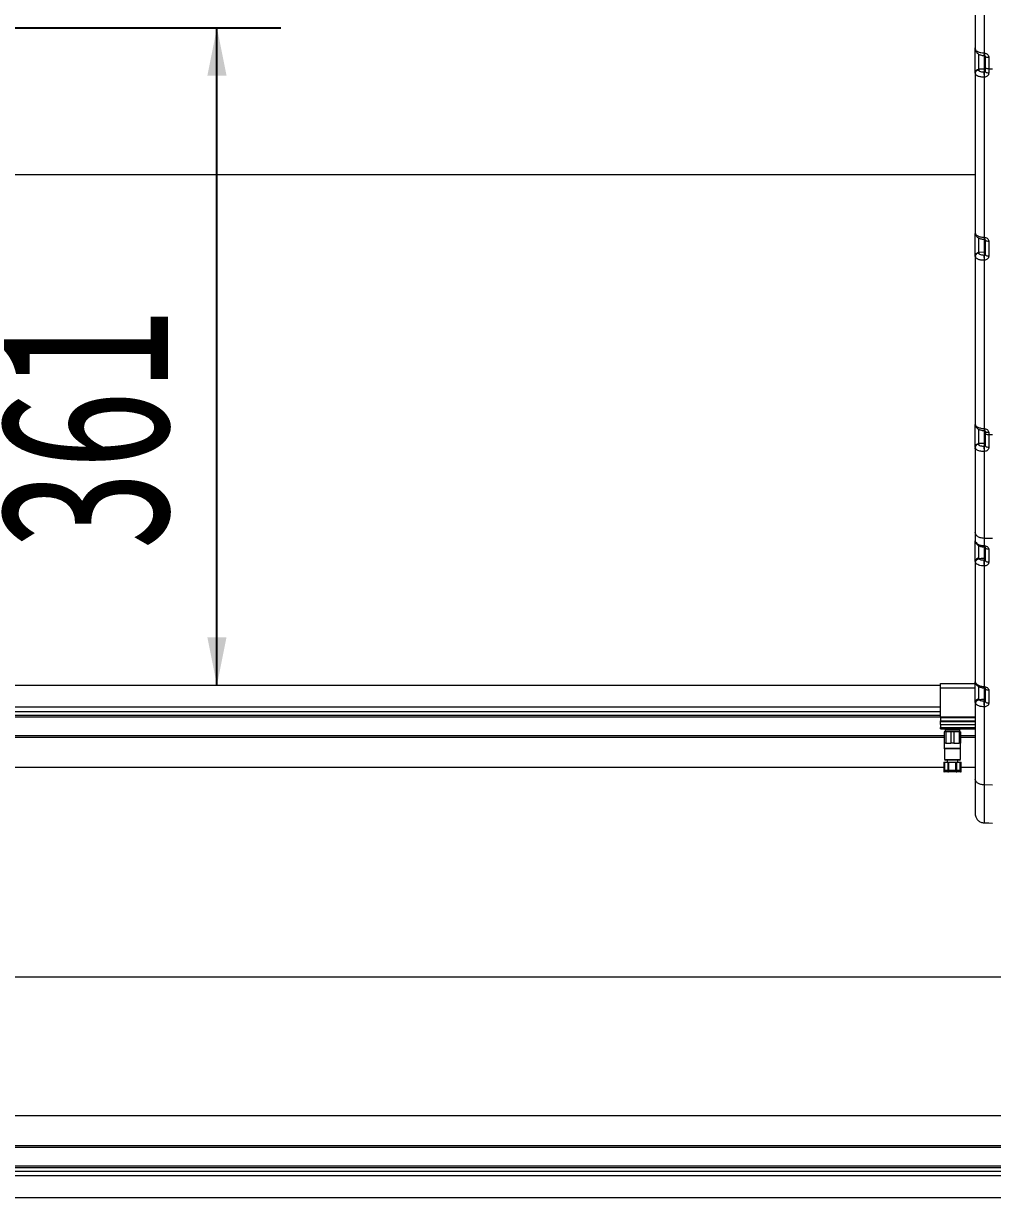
# Model space of a CAD drawing. Header units: millimetres. Extents: x 169 to 14583, y -399 to 10804.
# Drawn here: x 8645 to 9176, y 5230 to 5874 of the extents above; entities that cross this region are included whole.
import ezdxf

# ---------------------------------------------------------------- set-up
doc = ezdxf.new("R2010")
doc.units = ezdxf.units.MM
doc.header["$LTSCALE"] = 35
doc.layers.add('1', color=70, linetype='Continuous')
doc.styles.add('SLDTEXTSTYLE2', font='TXT', dxfattribs={"width": 0.7})
doc.dimstyles.new('SLDDIMSTYLE5', dxfattribs={"dimtxt": 105.988363, "dimasz": 26.25, "dimexe": 0, "dimexo": 0.0625, "dimgap": 26.497091, "dimtad": 1, "dimdec": 0, "dimrnd": 1e-09, "dimzin": 12, "dimdsep": 46, "dimtxsty": 'SLDTEXTSTYLE2', "dimsah": 1, "dimcen": 0.09, "dimadec": 0, "dimazin": 3, "dimtfac": 1, "dimtdec": 3, "dimtofl": 0, "dimtmove": 0, "dimatfit": 3, "dimfxl": 0, "dimfrac": 2, "dimtolj": 1, "dimtzin": 12, "dimarcsym": 0})

# ---------------------------------------------------------------- blocks, each defined once
blk = doc.blocks.new('_D_39')
at = {"layer": '1'}
for p, q in [((10336.28, 5511.02), (11734.62, 5511.02)), ((11699.62, 5511.02), (11699.62, 5088.12)), ((8051.64, 5088.12), (11734.62, 5088.12)), ((11699.62, 5088.12), (11699.62, 4698.41))]:
    blk.add_line(p, q, dxfattribs=at)
for points in [[(11699.62, 5511.02), (11694.37, 5484.77), (11704.87, 5484.77)], [(11699.62, 5088.12), (11704.87, 5114.37), (11694.37, 5114.37)]]:
    blk.add_solid(points, dxfattribs=at)
at = {"layer": '1', "insert": (11580.25, 4698.41), "char_height": 92.604, "attachment_point": 1, "rotation": 90, "style": 'SLDTEXTSTYLE2'}
blk.add_mtext('423', dxfattribs=at)
blk = doc.blocks.new('_D_41')
at = {"layer": '1'}
for p, q in [((8111.28, 5871.52), (8786.07, 5871.52)), ((8751.07, 5511.02), (8751.07, 5871.52))]:
    blk.add_line(p, q, dxfattribs=at)
for points in [[(8751.07, 5871.52), (8745.82, 5845.27), (8756.32, 5845.27)], [(8751.07, 5511.02), (8756.32, 5537.27), (8745.82, 5537.27)]]:
    blk.add_solid(points, dxfattribs=at)
at = {"layer": '1', "insert": (8631.7, 5585.03), "char_height": 92.604, "attachment_point": 1, "rotation": 90, "style": 'SLDTEXTSTYLE2'}
blk.add_mtext('361', dxfattribs=at)

msp = doc.modelspace()

# ---------------------------------------------------------------- linework, layer by layer
at = {"color": 7, "linetype": 'Continuous', "lineweight": 18}
for p, q in [((9171.762, 5856.262), (9171.973, 5856.248)), ((9166.967, 5846.532), (9166.967, 5846.923)), ((9166.967, 5846.532), (9166.967, 5758.953)), ((9166.989, 5846.796), (9167.038, 5846.329)), ((9171.993, 5848.852), (9168.862, 5848.705)), ((9168.862, 5848.705), (9168.862, 5848.314)), ((9172.467, 5850.387), (9172.467, 5849.297)), ((9176.454, 5848.851), (9174.415, 5848.875)), ((9172.046, 5844.421), (9171.836, 5844.414)), ((9171.836, 5844.414), (9171.836, 5756.562)), ((8166.279, 5791.018), (9166.967, 5791.018)), ((9171.836, 5756.562), (9172.046, 5756.55)), ((9171.772, 5755.467), (9171.981, 5755.455)), ((9172.538, 5755.009), (9172.467, 5755.195)), ((9166.967, 5746.126), (9166.967, 5746.517)), ((9166.967, 5746.126), (9166.967, 5654.085)), ((9166.989, 5746.391), (9167.038, 5745.923)), ((9171.993, 5748.446), (9168.862, 5748.3)), ((9168.862, 5748.3), (9168.862, 5747.908)), ((9172.046, 5744.015), (9171.836, 5744.008)), ((9171.836, 5744.008), (9171.836, 5651.694)), ((9171.772, 5650.599), (9171.981, 5650.587)), ((9171.836, 5651.694), (9172.046, 5651.681)), ((9172.538, 5650.141), (9172.467, 5650.327)), ((9172.467, 5650.327), (9172.467, 5649.106)), ((9174.415, 5649.425), (9174.415, 5648.204)), ((9176.454, 5648.18), (9174.415, 5648.204)), ((9166.967, 5641.339), (9166.967, 5641.649)), ((9166.967, 5640.678), (9166.967, 5640.892)), ((9166.985, 5641.576), (9167.033, 5641.166)), ((9171.993, 5643.578), (9168.862, 5643.431)), ((9168.862, 5643.431), (9168.862, 5643.122)), ((9172.467, 5643.266), (9172.467, 5643)), ((9166.967, 5594.698), (9166.967, 5590.251)), ((9176.454, 5591.42), (9171.836, 5591.498)), ((9171.836, 5591.498), (9171.836, 5587.462)), ((9171.782, 5586.745), (9171.992, 5586.734)), ((9171.836, 5587.462), (9172.046, 5587.451)), ((9167.143, 5578.224), (9166.967, 5578.956)), ((9166.967, 5578.956), (9166.967, 5512.992)), ((9166.989, 5579.067), (9166.99, 5578.861)), ((9172.046, 5576.379), (9171.836, 5576.373)), ((9171.836, 5576.373), (9171.836, 5510.203)), ((9147.967, 5511.977), (9166.967, 5511.977)), ((9147.967, 5509.546), (9147.967, 5511.977)), ((8256.279, 5511.018), (9147.967, 5511.018)), ((9147.967, 5509.546), (9166.967, 5509.546)), ((9147.967, 5493.592), (9147.967, 5509.546)), ((9171.782, 5509.486), (9171.992, 5509.475)), ((9171.836, 5510.203), (9172.046, 5510.192)), ((8256.279, 5499.018), (9147.967, 5499.018)), ((9167.203, 5500.858), (9166.967, 5501.708)), ((9166.967, 5501.708), (9166.967, 5459.483)), ((9166.989, 5501.819), (9166.993, 5501.613)), ((9172.046, 5499.12), (9171.836, 5499.114)), ((9171.836, 5499.114), (9171.836, 5456.283)), ((8256.279, 5496.518), (9147.967, 5496.518)), ((8256.279, 5494.518), (9147.967, 5494.518)), ((8256.279, 5493.668), (9147.967, 5493.668)), ((9147.967, 5493.592), (9166.967, 5493.592)), ((9147.967, 5493.219), (9147.967, 5493.592)), ((9147.967, 5493.219), (9166.967, 5493.219)), ((9147.967, 5493.219), (9147.967, 5491.513)), ((9147.967, 5491.513), (9166.967, 5491.513)), ((9147.967, 5491.098), (9147.967, 5491.513)), ((9147.967, 5491.098), (9166.967, 5491.098)), ((9147.967, 5489.472), (9147.967, 5491.098)), ((9147.967, 5489.472), (9166.967, 5489.472)), ((9147.967, 5489.472), (9147.967, 5487.766)), ((9147.967, 5487.766), (9166.967, 5487.766)), ((9147.967, 5487.35), (9147.967, 5487.766)), ((9147.967, 5487.35), (9166.967, 5487.35)), ((9147.967, 5486.977), (9147.967, 5487.35)), ((9147.967, 5486.977), (9166.967, 5486.977)), ((9150.477, 5486.427), (9150.477, 5485.427)), ((9150.477, 5486.427), (9154.467, 5486.427)), ((9150.967, 5486.977), (9150.967, 5486.427)), ((9154.467, 5486.427), (9158.457, 5486.427)), ((9157.967, 5486.427), (9157.967, 5486.977)), ((9158.457, 5485.427), (9158.457, 5486.427)), ((8256.279, 5483.368), (9149.967, 5483.368)), ((8256.279, 5482.518), (9149.967, 5482.518)), ((9149.967, 5485.427), (9149.967, 5479.127)), ((9150.771, 5485.427), (9149.967, 5485.427)), ((9149.967, 5479.127), (9149.967, 5476.327)), ((9150.771, 5479.127), (9149.967, 5479.127)), ((9150.771, 5485.427), (9150.771, 5479.127)), ((9153.664, 5485.427), (9150.771, 5485.427)), ((9150.771, 5479.127), (9152.217, 5479.127)), ((9152.217, 5479.127), (9153.664, 5479.127)), ((9153.664, 5485.427), (9153.664, 5479.127)), ((9155.271, 5485.427), (9153.664, 5485.427)), ((9155.271, 5479.127), (9153.664, 5479.127)), ((9155.271, 5485.427), (9155.271, 5479.127)), ((9158.164, 5485.427), (9155.271, 5485.427)), ((9155.271, 5479.127), (9156.717, 5479.127)), ((9156.717, 5479.127), (9158.164, 5479.127)), ((9158.164, 5485.427), (9158.164, 5479.127)), ((9158.967, 5485.427), (9158.164, 5485.427)), ((9158.967, 5479.127), (9158.164, 5479.127)), ((9158.967, 5485.427), (9158.967, 5479.127)), ((9158.967, 5483.368), (9166.967, 5483.368)), ((9158.967, 5482.518), (9166.967, 5482.518)), ((9158.967, 5476.327), (9158.967, 5479.127)), ((9149.967, 5476.327), (9150.167, 5476.127)), ((9158.967, 5476.327), (9149.967, 5476.327)), ((9150.067, 5476.127), (9150.067, 5470.274)), ((9158.867, 5476.127), (9150.067, 5476.127)), ((9158.767, 5476.127), (9158.967, 5476.327)), ((9158.867, 5470.274), (9158.867, 5476.127)), ((9149.767, 5468.827), (9149.767, 5463.427)), ((9149.767, 5468.827), (9149.972, 5468.827)), ((9149.972, 5464.427), (9149.972, 5468.827)), ((9149.972, 5468.827), (9150.222, 5468.827)), ((9150.067, 5470.274), (9150.667, 5469.927)), ((9150.067, 5470.274), (9158.867, 5470.274)), ((9150.222, 5464.427), (9150.222, 5468.827)), ((9150.222, 5468.827), (9152.017, 5468.827)), ((9158.267, 5469.927), (9150.667, 5469.927)), ((9151.517, 5469.927), (9151.517, 5468.827)), ((9152.017, 5468.827), (9152.017, 5463.427)), ((9152.017, 5468.827), (9152.393, 5468.827)), ((9152.393, 5464.427), (9152.393, 5468.827)), ((9152.393, 5468.827), (9152.518, 5468.827)), ((9152.518, 5464.427), (9152.518, 5468.827)), ((9152.518, 5468.827), (9156.417, 5468.827)), ((9156.417, 5464.427), (9156.417, 5468.827)), ((9156.417, 5468.827), (9156.542, 5468.827)), ((9156.542, 5464.427), (9156.542, 5468.827)), ((9156.542, 5468.827), (9156.917, 5468.827)), ((9156.917, 5463.427), (9156.917, 5468.827)), ((9156.917, 5468.827), (9158.712, 5468.827)), ((9157.417, 5468.827), (9157.417, 5469.927)), ((9158.267, 5469.927), (9158.867, 5470.274)), ((9158.712, 5464.427), (9158.712, 5468.827)), ((9158.712, 5468.827), (9158.963, 5468.827)), ((9158.963, 5464.427), (9158.963, 5468.827)), ((9158.963, 5468.827), (9159.167, 5468.827)), ((9159.167, 5463.427), (9159.167, 5468.827)), ((8256.279, 5466.018), (9149.767, 5466.018)), ((9149.767, 5463.427), (9149.972, 5463.427)), ((9149.972, 5463.427), (9149.972, 5464.427)), ((9149.972, 5464.427), (9152.046, 5464.427)), ((9152.046, 5463.427), (9149.972, 5463.427)), ((9152.017, 5463.427), (9152.393, 5463.427)), ((9152.393, 5463.427), (9152.393, 5464.427)), ((9152.393, 5464.427), (9156.542, 5464.427)), ((9156.542, 5463.427), (9152.393, 5463.427)), ((9156.542, 5463.427), (9156.542, 5464.427)), ((9156.542, 5463.427), (9156.917, 5463.427)), ((9156.888, 5464.427), (9158.963, 5464.427)), ((9158.963, 5463.427), (9156.888, 5463.427)), ((9158.963, 5463.427), (9158.963, 5464.427)), ((9158.963, 5463.427), (9159.167, 5463.427)), ((9159.167, 5466.018), (9166.967, 5466.018)), ((9176.454, 5456.205), (9171.836, 5456.283)), ((9171.836, 5435.507), (9171.813, 5435.557)), ((9171.832, 5435.505), (9172.043, 5435.499)), ((9174.305, 5435.404), (9174.415, 5435.401)), ((9174.305, 5435.402), (9176.454, 5435.345)), ((8391.279, 5351.018), (9461.279, 5351.018)), ((8256.279, 5275.018), (9461.279, 5275.018)), ((8256.279, 5258.518), (9461.279, 5258.518)), ((8256.279, 5257.668), (9461.279, 5257.668)), ((8254.483, 5247.368), (9461.279, 5247.368)), ((8109.404, 5242.018), (9461.279, 5242.018)), ((8109.881, 5244.518), (9461.279, 5244.518)), ((8253.011, 5246.518), (9461.279, 5246.518)), ((8107.115, 5230.018), (9461.279, 5230.018))]:
    msp.add_line(p, q, dxfattribs=at)
at = {"color": 7, "linetype": 'Continuous', "lineweight": 18, "flags": 128}
for points in [[(9171.836, 5857.709), (9171.954, 5857.701), (9172.046, 5857.695)], [(9171.993, 5847.105), (9171.876, 5847.101), (9171.784, 5847.098)], [(9171.993, 5847.105), (9171.993, 5848.083), (9171.993, 5848.852)], [(9172.467, 5849.777), (9172.467, 5848.515), (9172.467, 5847.523)], [(9174.415, 5848.875), (9174.415, 5847.613), (9174.415, 5846.621)], [(9172.467, 5755.195), (9172.467, 5750.672), (9172.467, 5747.117)], [(9174.415, 5754.293), (9174.415, 5749.77), (9174.415, 5746.215)], [(9171.993, 5746.7), (9171.876, 5746.695), (9171.784, 5746.692)], [(9171.993, 5746.7), (9171.993, 5747.678), (9171.993, 5748.446)], [(9171.993, 5641.91), (9171.876, 5641.906), (9171.784, 5641.903)], [(9171.993, 5641.91), (9171.993, 5642.844), (9171.993, 5643.578)], [(9172.046, 5639.165), (9171.928, 5639.161), (9171.836, 5639.158)], [(9172.467, 5586.593), (9172.467, 5582.738), (9172.467, 5579.599)], [(9174.415, 5585.454), (9174.415, 5581.458), (9174.415, 5578.319)], [(9171.993, 5580.484), (9170.299, 5580.405), (9168.968, 5580.343)], [(9171.993, 5579.442), (9171.876, 5579.438), (9171.784, 5579.436)], [(9171.993, 5579.442), (9171.993, 5580.025), (9171.993, 5580.484)], [(9172.467, 5509.333), (9172.467, 5505.479), (9172.467, 5502.339)], [(9174.415, 5508.195), (9174.415, 5504.199), (9174.415, 5501.059)], [(9171.993, 5503.168), (9170.319, 5503.09), (9169.004, 5503.028)], [(9171.993, 5502.182), (9171.876, 5502.179), (9171.784, 5502.176)], [(9171.993, 5502.182), (9171.993, 5502.734), (9171.993, 5503.168)], [(9171.836, 5435.507), (9171.954, 5435.503), (9172.046, 5435.501)]]:
    msp.add_lwpolyline(points, dxfattribs=at)
at = {"color": 7, "linetype": 'Continuous', "lineweight": 18}
for points, knots in [([(9166.967, 5911.442), (9166.967, 5910.838), (9166.967, 5909.629), (9166.967, 5907.391), (9166.967, 5904.967), (9166.967, 5902.743), (9166.967, 5900.89), (9166.967, 5899.254), (9166.967, 5897.284), (9166.967, 5895.278), (9166.967, 5893.308), (9166.967, 5891.548), (9166.967, 5889.184), (9166.967, 5886.177), (9166.967, 5882.401), (9166.967, 5878.649), (9166.967, 5875.48), (9166.967, 5872.973), (9166.967, 5870.841), (9166.967, 5868.373), (9166.967, 5865.971), (9166.967, 5863.706), (9166.967, 5861.747), (9166.967, 5860.446), (9166.967, 5859.787)], [0, 0, 0, 0, 0.0624932, 0.1249773, 0.1929489, 0.249975, 0.2812256, 0.3160515, 0.3544545, 0.4022641, 0.4342127, 0.4666777, 0.5, 0.5624932, 0.6249773, 0.6929489, 0.749975, 0.7812256, 0.8160515, 0.8544545, 0.9022641, 0.9342127, 0.966678, 1, 1, 1, 1]), ([(9171.836, 5915.903), (9171.836, 5914.641), (9171.836, 5912.116), (9171.836, 5907.073), (9171.836, 5901.254), (9171.836, 5894.701), (9171.836, 5887.641), (9171.836, 5880.241), (9171.836, 5872.689), (9171.836, 5865.084), (9171.836, 5860.167), (9171.836, 5857.709)], [0, 0, 0, 0, 0.1119983, 0.2239965, 0.3359948, 0.4479931, 0.5599913, 0.6699935, 0.7799957, 0.8899978, 1, 1, 1, 1]), ([(9166.967, 5846.923), (9166.967, 5847.441), (9166.967, 5848.478), (9166.967, 5851.027), (9166.967, 5853.854), (9166.967, 5856.63), (9166.967, 5858.871), (9166.967, 5860.308), (9166.967, 5860.404), (9166.967, 5860.447)], [0, 0, 0, 0, 0.1463215, 0.2926238, 0.4389318, 0.5852476, 0.7315622, 0.8778702, 1, 1, 1, 1]), ([(9166.967, 5859.787), (9166.967, 5859.778), (9166.967, 5859.76), (9166.968, 5859.743), (9166.969, 5859.736)], [0, 0, 0, 0, 0.5599936, 1, 1, 1, 1]), ([(9166.969, 5859.736), (9167.011, 5859.576), (9167.087, 5859.283), (9167.579, 5858.816), (9168.475, 5858.314), (9169.972, 5857.867), (9171.23, 5857.76), (9171.836, 5857.709)], [0, 0, 0, 0, 0.1661161, 0.30551633, 0.50329761, 0.76077139, 1, 1, 1, 1]), ([(9166.978, 5859.556), (9167.077, 5859.14), (9167.281, 5858.279), (9168.372, 5857.247), (9169.656, 5856.645), (9170.837, 5856.35), (9171.453, 5856.291), (9171.762, 5856.262)], [0, 0, 0, 0, 0.2320309, 0.4792593, 0.7355417, 0.8668917, 1, 1, 1, 1]), ([(9168.862, 5848.705), (9168.862, 5849.079), (9168.862, 5849.828), (9168.862, 5851.671), (9168.862, 5853.703), (9168.862, 5855.682), (9168.862, 5856.647), (9168.862, 5857.107)], [0, 0, 0, 0, 0.20355572, 0.40711144, 0.61066716, 0.81422288, 1, 1, 1, 1]), ([(9171.836, 5857.709), (9171.825, 5857.518), (9171.801, 5857.119), (9171.774, 5856.629), (9171.76, 5856.309), (9171.758, 5856.201), (9171.767, 5856.293), (9171.768, 5856.305)], [0, 0, 0, 0, 0.2108101, 0.4421467, 0.6829441, 0.959319, 1, 1, 1, 1]), ([(9172.046, 5857.695), (9172.034, 5857.504), (9172.01, 5857.103), (9171.984, 5856.622), (9171.968, 5856.269), (9171.972, 5856.262), (9171.974, 5856.259)], [0, 0, 0, 0, 0.2197552, 0.4609014, 0.7119065, 1, 1, 1, 1]), ([(9171.972, 5856.248), (9172.04, 5856.237), (9172.177, 5856.215), (9172.358, 5856.08), (9172.485, 5855.89), (9172.5, 5855.744), (9172.508, 5855.672)], [0, 0, 0, 0, 0.2443505, 0.4898022, 0.7448047, 1, 1, 1, 1]), ([(9171.993, 5848.852), (9171.993, 5849.215), (9171.993, 5849.943), (9171.993, 5851.74), (9171.993, 5853.704), (9171.993, 5855.333), (9171.993, 5856.037), (9171.993, 5856.243)], [0, 0, 0, 0, 0.2265191, 0.4530383, 0.6795574, 0.9060764, 1, 1, 1, 1]), ([(9172.046, 5857.695), (9172.352, 5857.64), (9172.975, 5857.529), (9173.752, 5856.94), (9174.302, 5856.118), (9174.377, 5855.477), (9174.415, 5855.152)], [0, 0, 0, 0, 0.23724259, 0.48157659, 0.73744853, 1, 1, 1, 1]), ([(9172.467, 5855.802), (9172.467, 5854.654), (9172.467, 5852.604), (9172.467, 5850.641), (9172.467, 5849.777)], [0, 0, 0, 0, 0.5599771, 1, 1, 1, 1]), ([(9174.415, 5855.152), (9174.415, 5853.956), (9174.415, 5851.82), (9174.415, 5849.775), (9174.415, 5848.875)], [0, 0, 0, 0, 0.5599771, 1, 1, 1, 1]), ([(9168.862, 5848.314), (9168.592, 5848.272), (9168.029, 5848.185), (9167.399, 5847.706), (9167.029, 5847.121), (9166.987, 5846.724), (9166.967, 5846.532)], [0, 0, 0, 0, 0.2688542, 0.5596592, 0.7873468, 1, 1, 1, 1]), ([(9171.836, 5844.414), (9171.441, 5844.42), (9170.673, 5844.432), (9169.622, 5844.598), (9168.737, 5844.842), (9167.843, 5845.235), (9167.115, 5845.801), (9167.014, 5846.3), (9166.967, 5846.532)], [0, 0, 0, 0, 0.1538413, 0.2995057, 0.4369888, 0.566286, 0.7993587, 1, 1, 1, 1]), ([(9171.784, 5847.098), (9171.353, 5847.108), (9170.491, 5847.127), (9169.534, 5847.444), (9168.964, 5847.858), (9168.896, 5848.162), (9168.862, 5848.314)], [0, 0, 0, 0, 0.2796963, 0.5593379, 0.7796715, 1, 1, 1, 1]), ([(9171.784, 5847.098), (9171.778, 5846.932), (9171.767, 5846.6), (9171.778, 5845.826), (9171.802, 5845.062), (9171.825, 5844.63), (9171.836, 5844.414)], [0, 0, 0, 0, 0.2796194, 0.559239, 0.7796198, 1, 1, 1, 1]), ([(9172.046, 5844.421), (9172.031, 5844.7), (9172.003, 5845.257), (9171.982, 5846.084), (9171.979, 5846.731), (9171.989, 5846.98), (9171.993, 5847.105)], [0, 0, 0, 0, 0.2796195, 0.559239, 0.7796197, 1, 1, 1, 1]), ([(9172.467, 5849.297), (9172.458, 5849.234), (9172.441, 5849.108), (9172.315, 5848.964), (9172.159, 5848.874), (9172.049, 5848.859), (9171.993, 5848.852)], [0, 0, 0, 0, 0.2796422, 0.5592876, 0.7796439, 1, 1, 1, 1]), ([(9172.467, 5847.523), (9172.458, 5847.46), (9172.441, 5847.334), (9172.315, 5847.198), (9172.159, 5847.118), (9172.049, 5847.11), (9171.993, 5847.105)], [0, 0, 0, 0, 0.2786609, 0.5580187, 0.7788012, 1, 1, 1, 1]), ([(9174.415, 5846.621), (9174.371, 5846.306), (9174.282, 5845.673), (9173.655, 5844.961), (9172.876, 5844.523), (9172.323, 5844.455), (9172.046, 5844.421)], [0, 0, 0, 0, 0.2793345, 0.5596, 0.7792918, 1, 1, 1, 1]), ([(9174.415, 5848.875), (9174.127, 5848.895), (9173.552, 5848.935), (9172.915, 5849.176), (9172.535, 5849.47), (9172.49, 5849.675), (9172.467, 5849.777)], [0, 0, 0, 0, 0.27963149, 0.55926298, 0.77963166, 1, 1, 1, 1]), ([(9174.415, 5846.621), (9174.136, 5846.64), (9173.557, 5846.679), (9172.906, 5846.924), (9172.53, 5847.223), (9172.488, 5847.426), (9172.467, 5847.523)], [0, 0, 0, 0, 0.2716166, 0.5636342, 0.7902637, 1, 1, 1, 1]), ([(9166.967, 5758.953), (9167.014, 5758.718), (9167.115, 5758.21), (9167.843, 5757.599), (9168.737, 5757.157), (9169.622, 5756.865), (9170.673, 5756.644), (9171.441, 5756.59), (9171.836, 5756.562)], [0, 0, 0, 0, 0.2006301, 0.4336991, 0.5629972, 0.7004831, 0.8461522, 1, 1, 1, 1]), ([(9166.967, 5746.517), (9166.967, 5747.038), (9166.967, 5748.08), (9166.967, 5750.638), (9166.967, 5753.494), (9166.967, 5756.21), (9166.967, 5758.07), (9166.967, 5758.609), (9166.967, 5758.715)], [0, 0, 0, 0, 0.1907263, 0.3814277, 0.5721364, 0.7628553, 0.9535726, 1, 1, 1, 1]), ([(9166.989, 5758.688), (9167.083, 5758.286), (9167.276, 5757.453), (9168.358, 5756.437), (9169.653, 5755.84), (9170.844, 5755.551), (9171.461, 5755.495), (9171.772, 5755.467)], [0, 0, 0, 0, 0.23122298, 0.47856285, 0.73531984, 0.86685926, 1, 1, 1, 1]), ([(9168.862, 5748.3), (9168.862, 5748.675), (9168.862, 5749.426), (9168.862, 5751.281), (9168.862, 5753.316), (9168.862, 5755.135), (9168.862, 5755.968), (9168.862, 5756.294)], [0, 0, 0, 0, 0.2154277, 0.4308553, 0.646283, 0.8617107, 1, 1, 1, 1]), ([(9171.836, 5756.562), (9171.822, 5756.319), (9171.793, 5755.834), (9171.772, 5755.468), (9171.772, 5755.478), (9171.772, 5755.482)], [0, 0, 0, 0, 0.3586613, 0.7173228, 1, 1, 1, 1]), ([(9172.046, 5756.55), (9172.032, 5756.315), (9172.003, 5755.826), (9171.981, 5755.449), (9171.982, 5755.466), (9171.982, 5755.474)], [0, 0, 0, 0, 0.3422465, 0.7121834, 1, 1, 1, 1]), ([(9172.046, 5756.55), (9172.397, 5756.49), (9173.101, 5756.369), (9173.874, 5755.763), (9174.333, 5755.04), (9174.388, 5754.543), (9174.415, 5754.293)], [0, 0, 0, 0, 0.2795266, 0.5598291, 0.7794338, 1, 1, 1, 1]), ([(9171.981, 5755.455), (9172.065, 5755.443), (9172.227, 5755.42), (9172.402, 5755.306), (9172.503, 5755.167), (9172.502, 5755.075), (9172.501, 5755.03)], [0, 0, 0, 0, 0.26825201, 0.52238528, 0.7653413, 1, 1, 1, 1]), ([(9171.993, 5748.446), (9171.993, 5748.809), (9171.993, 5749.536), (9171.993, 5751.337), (9171.993, 5753.29), (9171.993, 5754.779), (9171.993, 5755.369), (9171.993, 5755.453)], [0, 0, 0, 0, 0.2400649, 0.48013, 0.7201951, 0.9602599, 1, 1, 1, 1]), ([(9174.415, 5754.293), (9174.127, 5754.313), (9173.55, 5754.353), (9172.923, 5754.596), (9172.589, 5754.83), (9172.549, 5754.97), (9172.538, 5755.009)], [0, 0, 0, 0, 0.3238136, 0.6476271, 0.9028143, 1, 1, 1, 1]), ([(9168.862, 5747.908), (9168.592, 5747.867), (9168.029, 5747.78), (9167.399, 5747.301), (9167.029, 5746.715), (9166.987, 5746.318), (9166.967, 5746.126)], [0, 0, 0, 0, 0.2688542, 0.5596592, 0.7873468, 1, 1, 1, 1]), ([(9171.836, 5744.008), (9171.441, 5744.014), (9170.673, 5744.026), (9169.622, 5744.192), (9168.737, 5744.436), (9167.843, 5744.829), (9167.115, 5745.395), (9167.014, 5745.895), (9166.967, 5746.126)], [0, 0, 0, 0, 0.15384131, 0.29950574, 0.43698878, 0.56628599, 0.79935873, 1, 1, 1, 1]), ([(9171.784, 5746.692), (9171.353, 5746.702), (9170.491, 5746.721), (9169.534, 5747.038), (9168.964, 5747.452), (9168.896, 5747.756), (9168.862, 5747.908)], [0, 0, 0, 0, 0.2796963, 0.5593379, 0.7796715, 1, 1, 1, 1]), ([(9171.784, 5746.692), (9171.778, 5746.526), (9171.767, 5746.194), (9171.778, 5745.42), (9171.802, 5744.656), (9171.825, 5744.224), (9171.836, 5744.008)], [0, 0, 0, 0, 0.2796194, 0.559239, 0.7796198, 1, 1, 1, 1]), ([(9172.046, 5744.015), (9172.031, 5744.294), (9172.003, 5744.851), (9171.982, 5745.678), (9171.979, 5746.325), (9171.989, 5746.575), (9171.993, 5746.7)], [0, 0, 0, 0, 0.2796195, 0.559239, 0.7796197, 1, 1, 1, 1]), ([(9172.467, 5748.892), (9172.458, 5748.828), (9172.441, 5748.702), (9172.315, 5748.558), (9172.159, 5748.468), (9172.049, 5748.453), (9171.993, 5748.446)], [0, 0, 0, 0, 0.27964224, 0.55928761, 0.77964394, 1, 1, 1, 1]), ([(9172.467, 5747.117), (9172.458, 5747.054), (9172.441, 5746.929), (9172.315, 5746.792), (9172.159, 5746.712), (9172.049, 5746.704), (9171.993, 5746.7)], [0, 0, 0, 0, 0.2786609, 0.5580187, 0.7788012, 1, 1, 1, 1]), ([(9174.415, 5746.215), (9174.371, 5745.9), (9174.282, 5745.268), (9173.655, 5744.555), (9172.876, 5744.117), (9172.323, 5744.049), (9172.046, 5744.015)], [0, 0, 0, 0, 0.27933447, 0.55960004, 0.77929182, 1, 1, 1, 1]), ([(9174.415, 5746.215), (9174.136, 5746.234), (9173.557, 5746.273), (9172.906, 5746.518), (9172.53, 5746.818), (9172.488, 5747.02), (9172.467, 5747.117)], [0, 0, 0, 0, 0.2716166, 0.5636342, 0.7902637, 1, 1, 1, 1]), ([(9166.967, 5654.085), (9167.014, 5653.85), (9167.115, 5653.342), (9167.843, 5652.731), (9168.737, 5652.289), (9169.622, 5651.997), (9170.673, 5651.775), (9171.441, 5651.721), (9171.836, 5651.694)], [0, 0, 0, 0, 0.2006301, 0.4336991, 0.5629972, 0.7004831, 0.8461522, 1, 1, 1, 1]), ([(9166.967, 5641.649), (9166.967, 5642.17), (9166.967, 5643.212), (9166.967, 5645.769), (9166.967, 5648.626), (9166.967, 5651.342), (9166.967, 5653.205), (9166.967, 5653.747), (9166.967, 5653.854)], [0, 0, 0, 0, 0.19051885, 0.38101278, 0.57151406, 0.76202554, 0.9525354, 1, 1, 1, 1]), ([(9166.989, 5653.82), (9167.083, 5653.418), (9167.276, 5652.585), (9168.358, 5651.569), (9169.653, 5650.972), (9170.844, 5650.683), (9171.461, 5650.627), (9171.772, 5650.599)], [0, 0, 0, 0, 0.231223, 0.4785629, 0.7353198, 0.8668593, 1, 1, 1, 1]), ([(9168.862, 5643.431), (9168.862, 5643.807), (9168.862, 5644.558), (9168.862, 5646.413), (9168.862, 5648.447), (9168.862, 5650.266), (9168.862, 5651.1), (9168.862, 5651.426)], [0, 0, 0, 0, 0.2154277, 0.4308553, 0.646283, 0.8617107, 1, 1, 1, 1]), ([(9171.836, 5651.694), (9171.822, 5651.451), (9171.793, 5650.966), (9171.772, 5650.6), (9171.772, 5650.609), (9171.772, 5650.614)], [0, 0, 0, 0, 0.3586613, 0.7173228, 1, 1, 1, 1]), ([(9172.046, 5651.681), (9172.032, 5651.447), (9172.003, 5650.958), (9171.981, 5650.581), (9171.982, 5650.598), (9171.982, 5650.606)], [0, 0, 0, 0, 0.3422465, 0.7121834, 1, 1, 1, 1]), ([(9171.981, 5650.587), (9172.065, 5650.575), (9172.227, 5650.552), (9172.402, 5650.438), (9172.503, 5650.299), (9172.502, 5650.207), (9172.501, 5650.162)], [0, 0, 0, 0, 0.268252, 0.5223853, 0.7653413, 1, 1, 1, 1]), ([(9171.993, 5643.578), (9171.993, 5643.941), (9171.993, 5644.668), (9171.993, 5646.468), (9171.993, 5648.422), (9171.993, 5649.911), (9171.993, 5650.501), (9171.993, 5650.584)], [0, 0, 0, 0, 0.2400649, 0.48013, 0.7201951, 0.9602599, 1, 1, 1, 1]), ([(9172.046, 5651.681), (9172.397, 5651.621), (9173.101, 5651.501), (9173.874, 5650.895), (9174.333, 5650.172), (9174.388, 5649.675), (9174.415, 5649.425)], [0, 0, 0, 0, 0.2795266, 0.5598291, 0.7794338, 1, 1, 1, 1]), ([(9172.467, 5649.106), (9172.467, 5647.828), (9172.467, 5645.546), (9172.467, 5643.288), (9172.467, 5642.294)], [0, 0, 0, 0, 0.55999918, 1, 1, 1, 1]), ([(9174.415, 5649.425), (9174.127, 5649.445), (9173.55, 5649.484), (9172.923, 5649.727), (9172.589, 5649.962), (9172.549, 5650.102), (9172.538, 5650.141)], [0, 0, 0, 0, 0.3238136, 0.6476271, 0.9028143, 1, 1, 1, 1]), ([(9174.415, 5648.204), (9174.415, 5646.918), (9174.415, 5644.621), (9174.415, 5642.347), (9174.415, 5641.346)], [0, 0, 0, 0, 0.5599992, 1, 1, 1, 1]), ([(9168.862, 5643.122), (9168.593, 5643.081), (9168.032, 5642.994), (9167.402, 5642.517), (9167.03, 5641.931), (9166.988, 5641.532), (9166.967, 5641.339)], [0, 0, 0, 0, 0.267479, 0.5579141, 0.7861771, 1, 1, 1, 1]), ([(9171.836, 5639.158), (9171.686, 5639.157), (9171.271, 5639.155), (9170.49, 5639.207), (9169.432, 5639.378), (9168.43, 5639.705), (9167.694, 5640.126), (9167.115, 5640.649), (9167.024, 5641.072), (9166.967, 5641.339)], [0, 0, 0, 0, 0.05863111, 0.16166032, 0.30896685, 0.50037767, 0.64404887, 0.77535777, 1, 1, 1, 1]), ([(9166.967, 5641.339), (9166.967, 5636.754), (9166.967, 5627.582), (9166.967, 5615.335), (9166.967, 5604.353), (9166.967, 5597.916), (9166.967, 5594.698)], [0, 0, 0, 0, 0.2799941, 0.5599888, 0.7799945, 1, 1, 1, 1]), ([(9171.784, 5641.903), (9171.353, 5641.913), (9170.49, 5641.933), (9169.534, 5642.251), (9168.964, 5642.666), (9168.896, 5642.97), (9168.862, 5643.122)], [0, 0, 0, 0, 0.2796456, 0.5593106, 0.7796721, 1, 1, 1, 1]), ([(9171.784, 5641.903), (9171.779, 5641.804), (9171.77, 5641.598), (9171.769, 5641.11), (9171.779, 5640.491), (9171.801, 5639.795), (9171.825, 5639.364), (9171.836, 5639.158)], [0, 0, 0, 0, 0.1763893, 0.3668737, 0.5637085, 0.7907188, 1, 1, 1, 1]), ([(9172.046, 5639.165), (9172.036, 5639.337), (9172.016, 5639.696), (9171.994, 5640.309), (9171.979, 5640.95), (9171.978, 5641.537), (9171.988, 5641.789), (9171.993, 5641.91)], [0, 0, 0, 0, 0.176391, 0.3668759, 0.5637103, 0.7907196, 1, 1, 1, 1]), ([(9172.467, 5644.023), (9172.458, 5643.96), (9172.441, 5643.833), (9172.315, 5643.689), (9172.159, 5643.6), (9172.049, 5643.585), (9171.993, 5643.578)], [0, 0, 0, 0, 0.2796422, 0.5592876, 0.7796439, 1, 1, 1, 1]), ([(9172.467, 5642.294), (9172.458, 5642.235), (9172.44, 5642.118), (9172.315, 5641.993), (9172.16, 5641.921), (9172.049, 5641.913), (9171.993, 5641.91)], [0, 0, 0, 0, 0.2783655, 0.5588111, 0.7799194, 1, 1, 1, 1]), ([(9174.415, 5641.346), (9174.38, 5641.065), (9174.309, 5640.504), (9173.766, 5639.795), (9172.987, 5639.29), (9172.359, 5639.206), (9172.046, 5639.165)], [0, 0, 0, 0, 0.2513395, 0.5023873, 0.7519774, 1, 1, 1, 1]), ([(9172.467, 5645.154), (9172.467, 5645.14), (9172.467, 5644.612), (9172.467, 5644.314), (9172.467, 5644.023)], [0, 0, 0, 0, 0.0261649, 1, 1, 1, 1]), ([(9174.415, 5641.346), (9174.134, 5641.366), (9173.553, 5641.407), (9172.903, 5641.666), (9172.529, 5641.98), (9172.487, 5642.192), (9172.467, 5642.294)], [0, 0, 0, 0, 0.2730315, 0.5654073, 0.7914378, 1, 1, 1, 1]), ([(9171.836, 5639.158), (9171.836, 5634.471), (9171.836, 5625.097), (9171.836, 5612.582), (9171.836, 5601.361), (9171.836, 5594.785), (9171.836, 5591.498)], [0, 0, 0, 0, 0.2799943, 0.5599886, 0.7799943, 1, 1, 1, 1]), ([(9171.836, 5591.498), (9171.117, 5591.568), (9169.68, 5591.709), (9168.086, 5592.566), (9167.136, 5593.609), (9167.023, 5594.335), (9166.967, 5594.698)], [0, 0, 0, 0, 0.27963161, 0.55926324, 0.77963162, 1, 1, 1, 1]), ([(9166.967, 5590.251), (9166.991, 5590.054), (9167.036, 5589.676), (9167.459, 5589.008), (9168.353, 5588.289), (9169.926, 5587.649), (9171.205, 5587.524), (9171.836, 5587.462)], [0, 0, 0, 0, 0.1440622, 0.2762293, 0.5040607, 0.7550786, 1, 1, 1, 1]), ([(9166.967, 5578.956), (9166.967, 5579.537), (9166.967, 5580.698), (9166.967, 5583.278), (9166.967, 5586.014), (9166.967, 5588.474), (9166.967, 5589.598), (9166.967, 5590.076)], [0, 0, 0, 0, 0.21099277, 0.42195646, 0.63292889, 0.84391289, 1, 1, 1, 1]), ([(9166.997, 5589.943), (9167.09, 5589.551), (9167.282, 5588.736), (9168.16, 5587.904), (9169.097, 5587.368), (9169.929, 5587.05), (9170.842, 5586.826), (9171.467, 5586.772), (9171.781, 5586.746)], [0, 0, 0, 0, 0.22791041, 0.47402402, 0.60246549, 0.73323209, 0.86583872, 1, 1, 1, 1]), ([(9168.862, 5580.627), (9168.862, 5581.047), (9168.862, 5581.886), (9168.862, 5583.741), (9168.862, 5585.739), (9168.862, 5586.935), (9168.862, 5587.527)], [0, 0, 0, 0, 0.25124316, 0.50248632, 0.75372949, 1, 1, 1, 1]), ([(9171.836, 5587.462), (9171.825, 5587.289), (9171.803, 5586.941), (9171.784, 5586.721), (9171.781, 5586.758), (9171.78, 5586.775)], [0, 0, 0, 0, 0.3587454, 0.7174909, 1, 1, 1, 1]), ([(9172.046, 5587.451), (9172.034, 5587.277), (9172.012, 5586.923), (9171.993, 5586.704), (9171.99, 5586.75), (9171.989, 5586.77)], [0, 0, 0, 0, 0.3532482, 0.7195993, 1, 1, 1, 1]), ([(9171.991, 5586.734), (9172.047, 5586.729), (9172.158, 5586.72), (9172.295, 5586.682), (9172.4, 5586.638), (9172.496, 5586.578), (9172.539, 5586.519), (9172.515, 5586.511), (9172.504, 5586.507)], [0, 0, 0, 0, 0.12690896, 0.25371857, 0.38158129, 0.51118687, 0.77492521, 1, 1, 1, 1]), ([(9171.993, 5580.484), (9171.993, 5580.849), (9171.993, 5581.578), (9171.993, 5583.363), (9171.993, 5585.196), (9171.993, 5586.277), (9171.993, 5586.734)], [0, 0, 0, 0, 0.2677625, 0.5355251, 0.8032877, 1, 1, 1, 1]), ([(9172.046, 5587.451), (9172.393, 5587.399), (9173.094, 5587.293), (9173.867, 5586.76), (9174.332, 5586.12), (9174.387, 5585.677), (9174.415, 5585.454)], [0, 0, 0, 0, 0.27234597, 0.55083746, 0.7736476, 1, 1, 1, 1]), ([(9174.415, 5585.454), (9174.126, 5585.482), (9173.55, 5585.538), (9172.924, 5585.883), (9172.596, 5586.207), (9172.556, 5586.394), (9172.546, 5586.439)], [0, 0, 0, 0, 0.33000458, 0.66000915, 0.92007525, 1, 1, 1, 1]), ([(9168.862, 5580.627), (9168.592, 5580.588), (9168.03, 5580.507), (9167.4, 5580.058), (9167.03, 5579.509), (9166.987, 5579.136), (9166.967, 5578.956)], [0, 0, 0, 0, 0.2684549, 0.5591533, 0.7870081, 1, 1, 1, 1]), ([(9167.143, 5578.224), (9167.16, 5578.483), (9167.196, 5579.023), (9167.682, 5579.714), (9168.314, 5580.174), (9168.756, 5580.288), (9168.968, 5580.343)], [0, 0, 0, 0, 0.27015244, 0.56245755, 0.78984518, 1, 1, 1, 1]), ([(9171.836, 5576.373), (9171.325, 5576.392), (9170.263, 5576.431), (9168.918, 5576.809), (9167.756, 5577.394), (9167.366, 5577.922), (9167.143, 5578.224)], [0, 0, 0, 0, 0.2395675, 0.4969322, 0.7119654, 1, 1, 1, 1]), ([(9168.968, 5580.343), (9168.934, 5580.39), (9168.874, 5580.475), (9168.866, 5580.581), (9168.862, 5580.627)], [0, 0, 0, 0, 0.5639413, 1, 1, 1, 1]), ([(9171.784, 5579.436), (9171.424, 5579.443), (9170.702, 5579.457), (9169.851, 5579.685), (9169.254, 5579.988), (9169.063, 5580.224), (9168.968, 5580.343)], [0, 0, 0, 0, 0.2785628, 0.55811074, 0.77887049, 1, 1, 1, 1]), ([(9171.784, 5579.436), (9171.774, 5579.24), (9171.753, 5578.847), (9171.762, 5577.918), (9171.791, 5577.039), (9171.821, 5576.595), (9171.836, 5576.373)], [0, 0, 0, 0, 0.27950177, 0.5590034, 0.77950171, 1, 1, 1, 1]), ([(9172.046, 5576.379), (9172.027, 5576.669), (9171.989, 5577.247), (9171.966, 5578.224), (9171.967, 5579.002), (9171.985, 5579.295), (9171.993, 5579.442)], [0, 0, 0, 0, 0.2795018, 0.5590034, 0.7795016, 1, 1, 1, 1]), ([(9172.467, 5580.93), (9172.458, 5580.866), (9172.441, 5580.74), (9172.315, 5580.596), (9172.159, 5580.506), (9172.049, 5580.492), (9171.993, 5580.484)], [0, 0, 0, 0, 0.27964224, 0.55928761, 0.77964394, 1, 1, 1, 1]), ([(9172.467, 5579.599), (9172.459, 5579.573), (9172.443, 5579.525), (9172.327, 5579.473), (9172.175, 5579.442), (9172.051, 5579.442), (9171.993, 5579.442)], [0, 0, 0, 0, 0.3164834, 0.6133292, 0.8194465, 1, 1, 1, 1]), ([(9174.415, 5578.319), (9174.369, 5578.036), (9174.278, 5577.476), (9173.648, 5576.848), (9172.87, 5576.467), (9172.32, 5576.408), (9172.046, 5576.379)], [0, 0, 0, 0, 0.2862473, 0.5683415, 0.7849643, 1, 1, 1, 1]), ([(9174.415, 5578.319), (9174.126, 5578.347), (9173.534, 5578.405), (9172.887, 5578.764), (9172.526, 5579.186), (9172.486, 5579.466), (9172.467, 5579.599)], [0, 0, 0, 0, 0.2811087, 0.5753863, 0.7979753, 1, 1, 1, 1]), ([(9166.967, 5512.992), (9166.991, 5512.795), (9167.036, 5512.417), (9167.459, 5511.749), (9168.353, 5511.029), (9169.926, 5510.39), (9171.205, 5510.265), (9171.836, 5510.203)], [0, 0, 0, 0, 0.1440622, 0.2762293, 0.5040607, 0.7550786, 1, 1, 1, 1]), ([(9166.967, 5501.708), (9166.967, 5502.297), (9166.967, 5503.474), (9166.967, 5506.054), (9166.967, 5508.776), (9166.967, 5511.222), (9166.967, 5512.338), (9166.967, 5512.817)], [0, 0, 0, 0, 0.210517, 0.4210047, 0.6315013, 0.8420094, 1, 1, 1, 1]), ([(9166.997, 5512.684), (9167.09, 5512.292), (9167.282, 5511.476), (9168.16, 5510.645), (9169.097, 5510.108), (9169.929, 5509.791), (9170.842, 5509.567), (9171.467, 5509.513), (9171.781, 5509.486)], [0, 0, 0, 0, 0.2279104, 0.474024, 0.6024655, 0.7332321, 0.8658387, 1, 1, 1, 1]), ([(9168.862, 5503.36), (9168.862, 5503.786), (9168.862, 5504.637), (9168.862, 5506.491), (9168.862, 5508.485), (9168.862, 5509.676), (9168.862, 5510.268)], [0, 0, 0, 0, 0.25062806, 0.50125613, 0.75188419, 1, 1, 1, 1]), ([(9171.836, 5510.203), (9171.825, 5510.027), (9171.802, 5509.676), (9171.785, 5509.484), (9171.779, 5509.459), (9171.78, 5509.535), (9171.781, 5509.546)], [0, 0, 0, 0, 0.3426669, 0.6853338, 0.9551812, 1, 1, 1, 1]), ([(9172.046, 5510.192), (9172.034, 5510.016), (9172.011, 5509.658), (9171.994, 5509.467), (9171.988, 5509.453), (9171.99, 5509.534), (9171.99, 5509.546)], [0, 0, 0, 0, 0.3358457, 0.6841489, 0.9507359, 1, 1, 1, 1]), ([(9171.991, 5509.475), (9172.047, 5509.47), (9172.158, 5509.46), (9172.295, 5509.423), (9172.4, 5509.378), (9172.496, 5509.318), (9172.539, 5509.26), (9172.515, 5509.251), (9172.504, 5509.247)], [0, 0, 0, 0, 0.126909, 0.2537186, 0.3815813, 0.5111869, 0.7749252, 1, 1, 1, 1]), ([(9171.993, 5503.168), (9171.993, 5503.533), (9171.993, 5504.262), (9171.993, 5506.047), (9171.993, 5507.9), (9171.993, 5508.999), (9171.993, 5509.475)], [0, 0, 0, 0, 0.2656378, 0.5312757, 0.7969136, 1, 1, 1, 1]), ([(9172.046, 5510.192), (9172.393, 5510.139), (9173.094, 5510.034), (9173.867, 5509.5), (9174.332, 5508.86), (9174.387, 5508.418), (9174.415, 5508.195)], [0, 0, 0, 0, 0.272346, 0.5508375, 0.7736476, 1, 1, 1, 1]), ([(9174.415, 5508.195), (9174.126, 5508.223), (9173.55, 5508.279), (9172.924, 5508.624), (9172.596, 5508.947), (9172.556, 5509.135), (9172.546, 5509.179)], [0, 0, 0, 0, 0.3300046, 0.6600091, 0.9200753, 1, 1, 1, 1]), ([(9168.862, 5503.36), (9168.593, 5503.322), (9168.031, 5503.242), (9167.4, 5502.799), (9167.03, 5502.256), (9166.988, 5501.887), (9166.967, 5501.708)], [0, 0, 0, 0, 0.2680635, 0.5586567, 0.7866753, 1, 1, 1, 1]), ([(9167.203, 5500.858), (9167.204, 5501.026), (9167.207, 5501.377), (9167.419, 5501.916), (9167.805, 5502.43), (9168.355, 5502.847), (9168.793, 5502.97), (9169.004, 5503.028)], [0, 0, 0, 0, 0.1765783, 0.3669967, 0.5636381, 0.790521, 1, 1, 1, 1]), ([(9171.836, 5499.114), (9171.34, 5499.131), (9170.314, 5499.167), (9168.995, 5499.523), (9167.848, 5500.075), (9167.435, 5500.575), (9167.203, 5500.858)], [0, 0, 0, 0, 0.2400695, 0.4969733, 0.7162763, 1, 1, 1, 1]), ([(9169.004, 5503.028), (9168.959, 5503.083), (9168.879, 5503.18), (9168.867, 5503.306), (9168.862, 5503.36)], [0, 0, 0, 0, 0.5650097, 1, 1, 1, 1]), ([(9171.784, 5502.176), (9171.436, 5502.183), (9170.738, 5502.195), (9169.906, 5502.408), (9169.31, 5502.693), (9169.106, 5502.916), (9169.004, 5503.028)], [0, 0, 0, 0, 0.2786089, 0.5581601, 0.7788824, 1, 1, 1, 1]), ([(9171.784, 5502.176), (9171.774, 5501.98), (9171.753, 5501.588), (9171.762, 5500.658), (9171.791, 5499.78), (9171.821, 5499.336), (9171.836, 5499.114)], [0, 0, 0, 0, 0.27950177, 0.5590034, 0.77950171, 1, 1, 1, 1]), ([(9172.046, 5499.12), (9172.027, 5499.409), (9171.989, 5499.988), (9171.966, 5500.964), (9171.967, 5501.742), (9171.985, 5502.036), (9171.993, 5502.182)], [0, 0, 0, 0, 0.27950185, 0.55900337, 0.77950161, 1, 1, 1, 1]), ([(9172.467, 5503.614), (9172.458, 5503.551), (9172.441, 5503.424), (9172.315, 5503.28), (9172.159, 5503.191), (9172.049, 5503.176), (9171.993, 5503.168)], [0, 0, 0, 0, 0.2796422, 0.5592876, 0.7796439, 1, 1, 1, 1]), ([(9172.467, 5502.339), (9172.459, 5502.314), (9172.443, 5502.265), (9172.327, 5502.213), (9172.175, 5502.182), (9172.051, 5502.182), (9171.993, 5502.182)], [0, 0, 0, 0, 0.3164834, 0.6133292, 0.8194465, 1, 1, 1, 1]), ([(9174.415, 5501.059), (9174.369, 5500.777), (9174.278, 5500.217), (9173.648, 5499.588), (9172.87, 5499.207), (9172.32, 5499.149), (9172.046, 5499.12)], [0, 0, 0, 0, 0.28624733, 0.56834149, 0.78496432, 1, 1, 1, 1]), ([(9174.415, 5501.059), (9174.126, 5501.088), (9173.534, 5501.146), (9172.887, 5501.504), (9172.526, 5501.927), (9172.486, 5502.206), (9172.467, 5502.339)], [0, 0, 0, 0, 0.2811087, 0.5753863, 0.7979753, 1, 1, 1, 1]), ([(9166.967, 5459.483), (9166.967, 5457.479), (9166.967, 5453.47), (9166.967, 5448.611), (9166.967, 5445.017), (9166.967, 5442.618), (9166.967, 5441.092), (9166.967, 5440.721), (9166.967, 5440.536)], [0, 0, 0, 0, 0.1866338, 0.3732744, 0.5599061, 0.7066031, 0.8533044, 1, 1, 1, 1]), ([(9171.836, 5456.283), (9171.836, 5454.592), (9171.836, 5451.212), (9171.836, 5446.857), (9171.836, 5443.107), (9171.836, 5440.006), (9171.836, 5437.644), (9171.836, 5436.025), (9171.836, 5435.68), (9171.836, 5435.507)], [0, 0, 0, 0, 0.14000345, 0.2800069, 0.42001035, 0.5600138, 0.70667587, 0.85333793, 1, 1, 1, 1]), ([(9166.967, 5440.536), (9166.995, 5440.135), (9167.046, 5439.384), (9167.497, 5438.157), (9168.395, 5436.865), (9169.94, 5435.766), (9171.221, 5435.591), (9171.836, 5435.507)], [0, 0, 0, 0, 0.15561805, 0.29156137, 0.50352725, 0.76146607, 1, 1, 1, 1]), ([(9172.046, 5435.501), (9172.353, 5435.491), (9172.978, 5435.47), (9173.745, 5435.432), (9174.218, 5435.405), (9174.285, 5435.404), (9174.305, 5435.404)], [0, 0, 0, 0, 0.2804707, 0.5688594, 0.8700371, 1, 1, 1, 1])]:
    msp.add_open_spline(points, degree=3, knots=knots, dxfattribs=at)
for points in [[(9174.415, 5855.152), (9174.158, 5855.163), (9173.644, 5855.187), (9173.002, 5855.338), (9172.554, 5855.551), (9172.496, 5855.718), (9172.467, 5855.802)], [(9166.967, 5846.923), (9166.995, 5847.149), (9167.051, 5847.601), (9167.485, 5848.178), (9168.108, 5848.595), (9168.611, 5848.669), (9168.862, 5848.705)], [(9166.967, 5746.517), (9166.995, 5746.743), (9167.051, 5747.195), (9167.485, 5747.772), (9168.108, 5748.189), (9168.611, 5748.263), (9168.862, 5748.3)], [(9174.415, 5648.204), (9174.158, 5648.22), (9173.644, 5648.253), (9173.002, 5648.462), (9172.554, 5648.757), (9172.496, 5648.99), (9172.467, 5649.106)], [(9166.967, 5641.649), (9166.995, 5641.875), (9167.051, 5642.327), (9167.485, 5642.904), (9168.108, 5643.321), (9168.611, 5643.394), (9168.862, 5643.431)], [(9171.836, 5456.283), (9171.194, 5456.34), (9169.91, 5456.454), (9168.305, 5457.199), (9167.185, 5458.245), (9167.04, 5459.07), (9166.967, 5459.483)]]:
    msp.add_open_spline(points, degree=3, dxfattribs=at)

# ---------------------------------------------------------------- dimensions: what is measured, and where the dimension line sits
at = {"layer": '1'}
for base, p1, p2, picture, middle in [((8751.074838169, 5871.517871794), (10301.278647798, 5511.017871794), (8076.278652618, 5871.517871794), '_D_41', (8751.074838169, 5691.267871794)), ((11699.619, 5088.118), (10301.279, 5511.018), (8016.635, 5088.118), '_D_39', (11699.619, 4804.652))]:
    dim = msp.add_linear_dim(base=base, p1=p1, p2=p2, angle=90, dimstyle='SLDDIMSTYLE5', dxfattribs=at)
    dim.commit()
    dim.dimension.update_dxf_attribs({"geometry": picture, "text_midpoint": middle, "dimtype": 160})

doc.saveas('drawing.dxf')
